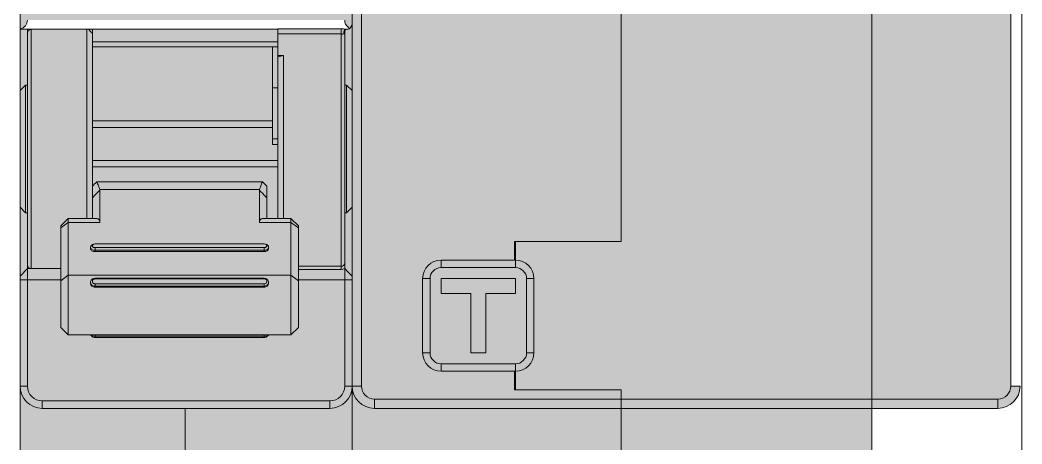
# Model space of a CAD drawing. Header units: millimetres. Extents: x 0 to 418, y -44 to 411.
# Drawn here: x 0 to 54, y 165.7 to 188.6 of the extents above; entities that cross this region are included whole.
import ezdxf
from ezdxf.enums import TextEntityAlignment as Align

# ---------------------------------------------------------------- set-up
doc = ezdxf.new("R2010")
doc.units = ezdxf.units.MM
for name, color, linetype, lineweight, true_color in [('BODY', 7, 'Continuous', 5, 0xf0f1eb), ('DETAILS', 7, 'Continuous', 5, 0x2f373d), ('LEVERS', 7, 'Continuous', 5, 0x2b7ac1), ('MARKING', 7, 'Continuous', 5, 0x2f373d), ('RECESS', 7, 'Continuous', 5, 0x6c747a), ('TEST', 7, 'Continuous', 5, 0xf49226)]:
    doc.layers.add(name, color=color, linetype=linetype, lineweight=lineweight, true_color=true_color)
doc.layers.add('PARAMETERS', color=7, linetype='Continuous', plot=False)
doc.styles.add('BLOCK_ARIAL', font='arial.ttf')

# ---------------------------------------------------------------- blocks, each defined once
blk = doc.blocks.new('DA_1PN_54')
at = {"layer": 'BODY', "true_color": 0xf0f1eb}
blk.add_hatch(color=7, dxfattribs=at).paths.add_polyline_path([(0.1, 1), (0.1, 13.7), (0.4, 13.7), (0.4, 16.7), (1, 16.7), (0.8, 16.72), (0.61, 16.78), (0.3, 16.983), (0.29, 16.99), (0.08, 17.31), (0.02, 17.5), (0, 17.7), (0, 29), (0, 33.8), (0, 39.54), (0, 39.74), (0, 43.45), (0, 49.75), (0, 53.06), (0.4, 53.06), (0.58, 53.06), (0.6, 53.06), (3.6, 53.06), (3.9, 53.06), (3.9, 53.065), (3.9, 53.07), (13.9, 53.07), (13.9, 53.09), (17.3, 53.09), (17.435, 53.085), (17.53, 53.07), (17.595, 53.06), (17.64, 53.06), (17.645, 53.06), (17.685, 53.065), (17.69, 53.07), (17.695, 53.07), (17.7, 53.07), (17.71, 53.07), (17.73, 53.08), (17.75, 53.09), (17.77, 53.1), (17.785, 53.108), (17.77, 53.115), (17.75, 53.13), (17.725, 53.14), (17.715, 53.148), (17.71, 53.15), (17.7, 53.16), (17.69, 53.16), (17.69, 53.17), (17.61, 53.25), (17.55, 53.34), (17.51, 53.45), (17.5, 53.56), (0.4, 53.56), (0.37, 53.39), (0.29, 53.24), (0.16, 53.13), (0, 53.07), (0, 76.4), (0, 81.2), (0, 92.5), (0.02, 92.7), (0.08, 92.89), (0.29, 93.21), (0.3, 93.217), (0.3, 93.375), (0.3, 93.38), (0.3, 93.41), (0.3, 93.8), (0.35, 94.07), (0.5, 94.3), (0.73, 94.45), (1, 94.5), (8.9, 94.5), (16.9, 94.5), (17.17, 94.45), (17.39, 94.3), (17.392, 94.297), (17.395, 94.295), (17.545, 94.07), (17.6, 93.8), (17.6, 93.41), (17.6, 93.38), (17.6, 93.375), (17.6, 93.217), (17.61, 93.21), (17.82, 92.89), (17.88, 92.7), (17.9, 92.5), (17.92, 92.7), (17.98, 92.89), (18.19, 93.21), (18.2, 93.217), (18.2, 93.375), (18.2, 93.38), (18.2, 93.41), (18.2, 93.8), (18.25, 94.07), (18.4, 94.3), (18.63, 94.45), (18.9, 94.5), (29.3, 94.5), (45.9, 94.5), (52.9, 94.5), (53.17, 94.45), (53.39, 94.3), (53.392, 94.297), (53.395, 94.295), (53.545, 94.07), (53.6, 93.8), (53.6, 93.41), (53.6, 93.38), (53.6, 93.375), (53.6, 93.217), (53.61, 93.21), (53.82, 92.89), (53.88, 92.7), (53.9, 92.5), (53.4, 92.5), (53.4, 80.8), (45.9, 80.8), (45.9, 77.6), (52.7, 77.6), (52.94, 77.58), (53.17, 77.51), (53.37, 77.4), (53.55, 77.25), (53.695, 77.07), (53.737, 76.991), (53.81, 76.87), (53.88, 76.64), (53.9, 76.4), (53.4, 76.4), (53.4, 33.8), (53.9, 33.8), (53.88, 33.56), (53.81, 33.33), (53.737, 33.209), (53.695, 33.13), (53.55, 32.95), (53.37, 32.8), (53.17, 32.69), (52.94, 32.62), (52.7, 32.6), (45.9, 32.6), (45.9, 29.4), (53.4, 29.4), (53.4, 17.7), (53.9, 17.7), (53.88, 17.5), (53.82, 17.31), (53.61, 16.99), (53.29, 16.78), (53.1, 16.72), (52.9, 16.7), (52.3, 16.7), (52.3, 8.5), (52.3, 8.48), (52.31, 8.46), (52.32, 8.44), (52.33, 8.43), (52.34, 8.42), (52.36, 8.41), (52.38, 8.4), (52.4, 8.4), (53.4, 8.4), (53.42, 8.4), (53.44, 8.41), (53.46, 8.42), (53.46, 8.42), (53.47, 8.43), (53.48, 8.44), (53.49, 8.46), (53.5, 8.48), (53.5, 8.5), (53.9, 8.5), (53.86, 8.305), (53.755, 8.145), (53.595, 8.04), (53.4, 8), (52.4, 8), (52.205, 8.04), (52.045, 8.145), (51.94, 8.305), (51.9, 8.5), (51.9, 14.9), (51.835, 15.21), (51.665, 15.465), (51.41, 15.635), (51.1, 15.7), (45.9, 15.7), (40.7, 15.7), (40.39, 15.635), (40.135, 15.465), (39.965, 15.21), (39.9, 14.9), (39.9, 8.5), (39.86, 8.305), (39.755, 8.145), (39.595, 8.04), (39.4, 8), (38.9, 8), (38.705, 8.04), (38.545, 8.145), (38.44, 8.305), (38.4, 8.5), (38.4, 14.9), (38.335, 15.21), (38.165, 15.465), (37.91, 15.635), (37.6, 15.7), (32.4, 15.7), (26.9, 15.7), (26.9, 16.39), (26.9, 16.7), (26.4, 16.7), (26.39, 1), (26.37, 0.8), (26.315, 0.61), (26.185, 0.42), (26.1, 0.29), (25.78, 0.08), (25.595, 0.02), (25.39, 0), (1.09, 0), (0.895, 0.02), (0.71, 0.075), (0.535, 0.17), (0.415, 0.27), (0.39, 0.29), (0.388, 0.293), (0.385, 0.295), (0.26, 0.445), (0.17, 0.615), (0.14, 0.71), (0.11, 0.8), (0.09, 1)])
at = {"layer": 'LEVERS'}
blk.add_hatch(color=256, dxfattribs=at).paths.add_polyline_path([(0.4, 40.365), (0.405, 40.325), (0.415, 40.28), (0.435, 40.24), (0.46, 40.205), (0.49, 40.175), (0.525, 40.16), (0.56, 40.145), (0.6, 40.14), (2.2, 40.14), (2.2, 42.345), (2.2, 42.445), (2.6, 42.845), (3.6, 42.845), (3.9, 42.845), (3.9, 43.97), (3.9, 44.595), (3.96, 44.65), (4.015, 44.71), (4.075, 44.765), (4.135, 44.825), (13.065, 44.825), (13.125, 44.765), (13.18, 44.71), (13.24, 44.65), (13.3, 44.595), (13.3, 43.97), (13.3, 42.845), (13.9, 42.845), (14.2, 42.845), (14.6, 42.845), (15, 42.445), (15, 42.345), (15, 40.27), (17.3, 40.27), (17.34, 40.27), (17.375, 40.28), (17.41, 40.295), (17.44, 40.32), (17.465, 40.345), (17.485, 40.375), (17.495, 40.405), (17.5, 40.44), (17.5, 40.14), (17.5, 40.135), (17.5, 40.11), (17.5, 39.895), (17.5, 39.54), (17.5, 33.8), (17.435, 33.49), (17.265, 33.235), (17.01, 33.065), (16.7, 33), (16.7, 32.6), (8.9, 32.6), (1.2, 32.6), (1.2, 33), (0.89, 33.065), (0.635, 33.235), (0.465, 33.49), (0.4, 33.8), (0.4, 39.54), (0.4, 40.14)])
at = {"layer": 'RECESS', "true_color": 0x6c747a}
blk.add_hatch(color=8, dxfattribs=at).paths.add_polyline_path([(13.3, 42.845), (13.3, 43.97), (13.3, 44.595), (13.24, 44.65), (13.18, 44.71), (13.125, 44.765), (13.065, 44.825), (4.135, 44.825), (4.075, 44.765), (4.015, 44.71), (3.96, 44.65), (3.9, 44.595), (3.9, 43.97), (3.9, 42.845), (3.6, 42.845), (3.6, 53.06), (3.9, 53.06), (3.9, 53.065), (13.9, 53.065), (13.9, 52.805), (13.9, 52.385), (13.9, 52.11), (13.9, 51.65), (14.2, 51.65), (14.2, 42.845), (13.9, 42.845)])
at = {"layer": 'TEST', "true_color": 0xf49226}
blk.add_hatch(color=30, dxfattribs=at).paths.add_polyline_path([(22.7, 34.6), (22.505, 34.62), (22.315, 34.675), (22.145, 34.77), (21.995, 34.895), (21.87, 35.045), (21.775, 35.215), (21.72, 35.405), (21.7, 35.6), (21.7, 39.6), (21.72, 39.795), (21.775, 39.985), (21.87, 40.155), (21.995, 40.305), (22.145, 40.43), (22.315, 40.525), (22.505, 40.58), (22.7, 40.6), (26.65, 40.6), (26.65, 41.6), (26.7, 41.6), (26.7, 40.6), (26.895, 40.58), (27.08, 40.525), (27.255, 40.43), (27.405, 40.305), (27.53, 40.155), (27.625, 39.985), (27.68, 39.795), (27.7, 39.6), (27.7, 35.6), (27.68, 35.405), (27.625, 35.215), (27.53, 35.045), (27.405, 34.895), (27.255, 34.77), (27.08, 34.675), (26.895, 34.62), (26.7, 34.6), (26.7, 33.6), (26.65, 33.6), (26.65, 34.6)])
at = {"layer": 'DETAILS', "color": 250, "linetype": 'ByBlock', "lineweight": 5, "true_color": 0x2f373d}
for p, q in [((45.9, 26.25), (45.9, 94.5)), ((0, 53.07), (0, 92.5)), ((17.9, 92.5), (17.9, 0.5)), ((54, 92.5), (54, 8.5)), ((18.4, 33.8), (18.4, 76.4)), ((53.4, 76.4), (53.4, 33.8)), ((32.4, 64.1), (32.4, 41.6)), ((0, 17.7), (0, 53.06)), ((3.9, 53.06), (0, 53.06)), ((0.4, 33.8), (0.4, 53.06)), ((0.6, 53.06), (0.6, 40.14)), ((3.6, 42.846), (3.6, 53.06)), ((3.78, 52.96), (3.7, 53.05)), ((3.9, 42.846), (3.9, 53.067)), ((13.9, 53.067), (3.9, 53.067)), ((13.9, 42.846), (13.9, 53.091)), ((17.3, 53.091), (13.9, 53.091)), ((17.3, 40.089), (17.3, 53.091)), ((17.436, 53.083), (17.3, 53.091)), ((17.532, 53.068), (17.436, 53.083)), ((17.526, 53.017), (17.5, 52.986)), ((17.5, 40.133), (17.5, 52.986)), ((17.556, 53.041), (17.526, 53.017)), ((17.595, 53.06), (17.532, 53.068)), ((17.644, 53.06), (17.595, 53.06)), ((17.644, 53.06), (17.684, 53.065)), ((13.9, 52.384), (3.9, 52.384)), ((17.3, 52.805), (13.9, 52.805)), ((3.9, 52.108), (13.9, 52.108)), ((13.6, 46.848), (13.6, 52.108)), ((14.2, 51.65), (13.9, 51.65)), ((13.927, 51.564), (13.9, 51.556)), ((14.2, 51.65), (14.2, 42.846)), ((0.3, 50.05), (0, 49.75)), ((0.3, 50.05), (0.3, 43.15)), ((0.3, 50.05), (0.4, 50.05)), ((13.9, 49.9), (13.6, 49.9)), ((17.6, 50.05), (17.5, 50.05)), ((17.6, 43.15), (17.6, 50.05)), ((17.6, 50.05), (17.9, 49.75)), ((13.6, 48.125), (3.9, 48.125)), ((13.6, 47.757), (3.9, 47.757)), ((13.9, 47.14), (13.6, 47.14)), ((13.6, 46.848), (13.9, 46.848)), ((3.9, 45.977), (13.9, 45.977)), ((3.9, 45.632), (13.9, 45.632)), ((13.065, 44.825), (4.134, 44.825)), ((12.905, 44.415), (4.295, 44.415)), ((4.3, 44.378), (4.295, 44.415)), ((4.3, 42.639), (4.3, 44.378)), ((12.905, 44.415), (12.9, 44.378)), ((12.9, 44.378), (12.9, 42.639)), ((13.3, 42.846), (13.3, 44.594)), ((0.3, 43.15), (0, 43.45)), ((17.6, 43.15), (17.9, 43.45)), ((0.3, 43.15), (0.4, 43.15)), ((2.2, 42.446), (2.6, 42.846)), ((2.6, 42.846), (2.6, 36.56)), ((2.6, 42.846), (4.093, 42.846)), ((14.6, 42.846), (13.107, 42.846)), ((14.6, 36.56), (14.6, 42.846)), ((15, 42.446), (14.6, 42.846)), ((17.6, 43.15), (17.5, 43.15)), ((2.6, 42.639), (2.2, 42.343)), ((2.2, 42.446), (2.2, 36.96)), ((4.3, 42.639), (2.6, 42.639)), ((14.6, 42.639), (12.9, 42.639)), ((15, 42.343), (14.6, 42.639)), ((15, 36.96), (15, 42.446)), ((26.65, 40.6), (26.65, 41.6)), ((32.4, 41.6), (26.65, 41.6)), ((26.7, 40.2), (26.7, 41.6)), ((3.8, 41.3), (3.8, 41.226)), ((3.903, 41.436), (3.944, 41.452)), ((3.986, 41.465), (4.05, 41.475)), ((4.05, 41.475), (13.15, 41.475)), ((4.05, 41.273), (4.05, 41.058)), ((13.15, 41.273), (4.05, 41.273)), ((13.15, 41.132), (4.05, 41.132)), ((13.15, 41.058), (4.05, 41.058)), ((13.15, 41.475), (13.213, 41.465)), ((13.15, 41.058), (13.15, 41.273)), ((13.255, 41.452), (13.297, 41.436)), ((13.4, 41.226), (13.4, 41.3)), ((22.7, 40.6), (22.7, 40.2)), ((26.7, 40.6), (22.7, 40.6)), ((0.4, 40.14), (0, 39.74)), ((0.4, 40.14), (2.2, 40.14)), ((17.3, 40.268), (15, 40.268)), ((17.3, 40.089), (15, 40.089)), ((17.406, 40.116), (17.3, 40.089)), ((17.499, 40.14), (17.406, 40.116)), ((17.5, 40.111), (17.499, 40.14)), ((17.5, 39.54), (17.499, 40.14)), ((17.5, 39.893), (17.5, 40.111)), ((26.7, 40.2), (22.7, 40.2)), ((2.2, 39.54), (0, 39.54)), ((2.2, 39.491), (2.6, 39.787)), ((2.6, 39.787), (14.6, 39.787)), ((4.05, 39.621), (4.05, 39.592)), ((4.05, 39.621), (13.15, 39.621)), ((4.05, 39.592), (13.15, 39.592)), ((13.15, 39.592), (13.15, 39.621)), ((14.6, 39.787), (15, 39.491)), ((17.9, 39.54), (15, 39.54)), ((17.5, 33.8), (17.5, 39.893)), ((21.7, 39.6), (21.7, 35.6)), ((22.1, 39.6), (21.7, 39.6)), ((22.1, 39.6), (22.1, 35.6)), ((22.7, 39.6), (22.7, 38.8)), ((26.7, 39.6), (22.7, 39.6)), ((26.7, 38.8), (26.7, 39.6)), ((27.3, 35.6), (27.3, 39.6)), ((27.7, 39.6), (27.3, 39.6)), ((27.7, 35.6), (27.7, 39.6)), ((3.8, 39.408), (3.8, 39.357)), ((4.05, 39.32), (4.05, 39.134)), ((13.15, 39.32), (4.05, 39.32)), ((13.15, 39.19), (4.05, 39.19)), ((4.05, 39.134), (13.15, 39.134)), ((13.15, 39.134), (13.15, 39.32)), ((13.4, 39.357), (13.4, 39.408)), ((22.7, 38.8), (24.3, 38.8)), ((24.3, 38.8), (24.3, 35.6)), ((25.1, 35.6), (25.1, 38.8)), ((25.1, 38.8), (26.7, 38.8)), ((2.2, 36.96), (2.6, 36.56)), ((15, 36.96), (14.6, 36.56)), ((2.6, 36.56), (14.6, 36.56)), ((3.814, 36.543), (3.802, 36.559)), ((3.814, 36.543), (3.909, 36.459)), ((4.05, 36.56), (4.05, 36.429)), ((13.15, 36.493), (4.05, 36.493)), ((4.05, 36.429), (13.15, 36.429)), ((13.15, 36.429), (13.15, 36.56)), ((13.291, 36.459), (13.385, 36.543)), ((13.397, 36.559), (13.385, 36.543)), ((21.7, 35.6), (22.1, 35.6)), ((24.3, 35.6), (25.1, 35.6)), ((27.3, 35.6), (27.7, 35.6)), ((22.7, 35), (22.7, 34.6)), ((22.7, 35), (26.7, 35)), ((22.7, 34.6), (26.7, 34.6)), ((26.65, 33.6), (26.65, 34.6)), ((26.7, 33.6), (26.7, 35)), ((0, 33.8), (0.4, 33.8)), ((17.5, 33.8), (18.4, 33.8)), ((26.65, 33.6), (32.4, 33.6)), ((32.4, 33.6), (32.4, 27.868)), ((53.4, 33.8), (53.9, 33.8)), ((1.2, 33), (1.2, 32.6)), ((1.2, 33), (16.7, 33)), ((16.7, 32.6), (16.7, 33)), ((19.1, 33.1), (19.1, 32.6)), ((52.7, 33.1), (19.1, 33.1)), ((52.7, 32.6), (52.7, 33.1)), ((1.2, 32.6), (16.7, 32.6)), ((8.9, 32.6), (8.9, 27.518)), ((52.7, 32.6), (19.1, 32.6))]:
    blk.add_line(p, q, dxfattribs=at)
for centre, radius, start, end in [((18, 53.56), 0.5, 180, -128.3804), ((-58.677, -2.833), 83.748, 41.6511, 41.77393), ((18, 53.56), 0.501, -128.374, -125.7791), ((18, 53.561), 0.501, -125.7682, -114.8061), ((33.134, 44.425), 17.629, 149.7844, 150.5003), ((17.613, 52.9), 0.169, 179.4248, -173.18), ((41.205, -34.635), 90.413, 107.37899, 107.56031), ((-11.361, 60.321), 21.914, -45.8613, -45.0014), ((28.561, 60.321), 21.914, -134.9986, -134.1387), ((-12.149, 60.074), 22.736, -45.0992, -43.6579), ((29.325, 60.051), 22.703, -136.3431, -134.8997), ((22.7, 39.6), 1, 90, -180), ((26.7, 39.6), 1, 0, 90), ((22.7, 39.6), 0.6, 90.0004, 179.9996), ((26.7, 39.6), 0.6, 0.0003, 89.9996), ((4.05, 39.325), 0.295, 90.0099, 90.7376), ((13.15, 39.325), 0.295, 89.2637, 89.9901), ((22.7, 35.6), 1, 180, -90), ((22.7, 35.6), 0.6, -179.9997, -90.0004), ((26.7, 35.6), 1, -90, 0), ((26.7, 35.6), 0.6, -89.9996, -0.0004), ((1.2, 33.8), 1.2, -180, -90), ((1.2, 33.8), 0.8, -180, -90), ((16.7, 33.8), 1.2, -90, 0), ((16.7, 33.8), 0.8, -90, 0), ((19.1, 33.8), 1.2, 180, -90), ((19.1, 33.8), 0.7, 179.9956, -89.9879), ((52.7, 33.8), 1.2, -90, 0), ((52.7, 33.8), 0.7, -90.0049, 0.0072)]:
    blk.add_arc(centre, radius, start, end, dxfattribs=at)
blk.add_ellipse((-0.1, 53.56), major_axis=(0, 0.5), ratio=1, start_param=3.342951, end_param=4.712389, dxfattribs=at)
for points, knots in [([(0.6, 53.06), (0.572, 53.06), (0.516, 53.046), (0.428, 52.975), (0.4, 52.888), (0.4, 52.833)], [0, 0, 0, 0, 0.251427, 0.503189, 1, 1, 1, 1]), ([(17.52, 53.039), (17.498, 53.025), (17.459, 52.984), (17.444, 52.929), (17.444, 52.902)], [0, 0, 0, 0, 0.48302, 1, 1, 1, 1]), ([(17.684, 53.065), (17.692, 53.067), (17.729, 53.077), (17.764, 53.093), (17.79, 53.106)], [0, 0, 0, 0, 0.223539, 1, 1, 1, 1]), ([(17.3, 52.805), (17.334, 52.805), (17.387, 52.801), (17.449, 52.806), (17.464, 52.821)], [0, 0, 0, 0, 0.620063, 1, 1, 1, 1]), ([(17.5, 52.893), (17.5, 52.887), (17.494, 52.861), (17.479, 52.836), (17.464, 52.821)], [0, 0, 0, 0, 0.191312, 1, 1, 1, 1]), ([(4.134, 44.825), (4.168, 44.754), (4.226, 44.619), (4.276, 44.481), (4.295, 44.415)], [0, 0, 0, 0, 0.536523, 1, 1, 1, 1]), ([(13.065, 44.825), (13.032, 44.754), (12.974, 44.619), (12.923, 44.481), (12.905, 44.415)], [0, 0, 0, 0, 0.536526, 1, 1, 1, 1]), ([(4.3, 42.639), (4.3, 42.671), (4.293, 42.73), (4.246, 42.802), (4.174, 42.841), (4.12, 42.846), (4.093, 42.846)], [0, 0, 0, 0, 0.285879, 0.52263, 0.750367, 1, 1, 1, 1]), ([(12.9, 42.639), (12.9, 42.671), (12.907, 42.73), (12.954, 42.802), (13.026, 42.841), (13.079, 42.846), (13.107, 42.846)], [0, 0, 0, 0, 0.285878, 0.52263, 0.750366, 1, 1, 1, 1]), ([(3.8, 41.3), (3.8, 41.313), (3.805, 41.341), (3.835, 41.393), (3.874, 41.422), (3.903, 41.436)], [0, 0, 0, 0, 0.222884, 0.459719, 1, 1, 1, 1]), ([(4.05, 41.132), (4.018, 41.132), (3.955, 41.14), (3.874, 41.175), (3.815, 41.229), (3.8, 41.278), (3.8, 41.3)], [0, 0, 0, 0, 0.293186, 0.563133, 0.796472, 1, 1, 1, 1]), ([(3.8, 41.226), (3.8, 41.204), (3.815, 41.155), (3.874, 41.101), (3.955, 41.066), (4.018, 41.058), (4.05, 41.058)], [0, 0, 0, 0, 0.203533, 0.436869, 0.706808, 1, 1, 1, 1]), ([(3.9, 41.374), (3.9, 41.377), (3.901, 41.391), (3.906, 41.404), (3.911, 41.413)], [0, 0, 0, 0, 0.243445, 1, 1, 1, 1]), ([(4.05, 41.273), (4.03, 41.273), (3.993, 41.278), (3.944, 41.299), (3.909, 41.332), (3.9, 41.361), (3.9, 41.374)], [0, 0, 0, 0, 0.293159, 0.563143, 0.796491, 1, 1, 1, 1]), ([(3.911, 41.413), (3.915, 41.419), (3.934, 41.443), (3.963, 41.458), (3.986, 41.465)], [0, 0, 0, 0, 0.225797, 1, 1, 1, 1]), ([(13.3, 41.374), (13.3, 41.361), (13.29, 41.332), (13.255, 41.299), (13.206, 41.278), (13.169, 41.273), (13.15, 41.273)], [0, 0, 0, 0, 0.20351, 0.436858, 0.706841, 1, 1, 1, 1]), ([(13.388, 41.248), (13.37, 41.211), (13.313, 41.166), (13.226, 41.138), (13.176, 41.132), (13.15, 41.132)], [0, 0, 0, 0, 0.449674, 0.717508, 1, 1, 1, 1]), ([(13.15, 41.058), (13.182, 41.058), (13.244, 41.066), (13.326, 41.101), (13.384, 41.155), (13.4, 41.204), (13.4, 41.226)], [0, 0, 0, 0, 0.293192, 0.563132, 0.796467, 1, 1, 1, 1]), ([(13.213, 41.465), (13.221, 41.463), (13.25, 41.452), (13.277, 41.432), (13.288, 41.413)], [0, 0, 0, 0, 0.277479, 1, 1, 1, 1]), ([(13.288, 41.413), (13.29, 41.41), (13.297, 41.398), (13.3, 41.384), (13.3, 41.374)], [0, 0, 0, 0, 0.260933, 1, 1, 1, 1]), ([(13.297, 41.436), (13.326, 41.422), (13.365, 41.393), (13.395, 41.341), (13.4, 41.313), (13.4, 41.3)], [0, 0, 0, 0, 0.540281, 0.777116, 1, 1, 1, 1]), ([(13.4, 41.3), (13.4, 41.287), (13.396, 41.269), (13.39, 41.252), (13.388, 41.248)], [0, 0, 0, 0, 0.742766, 1, 1, 1, 1]), ([(17.5, 40.441), (17.5, 40.396), (17.45, 40.299), (17.35, 40.268), (17.3, 40.268)], [0, 0, 0, 0, 0.475, 1, 1, 1, 1]), ([(4.046, 39.621), (4.014, 39.62), (3.951, 39.609), (3.869, 39.564), (3.813, 39.494), (3.8, 39.436), (3.8, 39.408)], [0, 0, 0, 0, 0.268258, 0.525298, 0.767361, 1, 1, 1, 1]), ([(4.05, 39.32), (4.03, 39.32), (3.99, 39.328), (3.941, 39.36), (3.908, 39.406), (3.896, 39.459), (3.907, 39.512), (3.941, 39.556), (3.991, 39.585), (4.03, 39.592), (4.05, 39.592)], [0, 0, 0, 0, 0.133947, 0.263632, 0.386887, 0.504375, 0.619971, 0.739362, 0.86643, 1, 1, 1, 1]), ([(13.15, 39.592), (13.17, 39.592), (13.209, 39.585), (13.259, 39.556), (13.292, 39.512), (13.304, 39.459), (13.292, 39.406), (13.259, 39.36), (13.209, 39.328), (13.17, 39.32), (13.15, 39.32)], [0, 0, 0, 0, 0.133564, 0.260626, 0.380003, 0.495589, 0.613087, 0.736358, 0.866049, 1, 1, 1, 1]), ([(13.4, 39.408), (13.4, 39.436), (13.386, 39.494), (13.33, 39.564), (13.249, 39.609), (13.186, 39.62), (13.154, 39.621)], [0, 0, 0, 0, 0.23264, 0.474704, 0.731745, 1, 1, 1, 1]), ([(3.8, 39.408), (3.8, 39.38), (3.814, 39.321), (3.87, 39.249), (3.953, 39.201), (4.017, 39.19), (4.05, 39.19)], [0, 0, 0, 0, 0.232518, 0.476634, 0.73407, 1, 1, 1, 1]), ([(4.05, 39.134), (4.017, 39.134), (3.953, 39.145), (3.87, 39.196), (3.814, 39.269), (3.8, 39.329), (3.8, 39.357)], [0, 0, 0, 0, 0.263912, 0.521502, 0.767437, 1, 1, 1, 1]), ([(13.15, 39.19), (13.182, 39.19), (13.246, 39.201), (13.329, 39.249), (13.386, 39.321), (13.4, 39.38), (13.4, 39.408)], [0, 0, 0, 0, 0.265932, 0.523368, 0.767483, 1, 1, 1, 1]), ([(13.4, 39.357), (13.4, 39.329), (13.386, 39.269), (13.329, 39.196), (13.247, 39.145), (13.182, 39.134), (13.15, 39.134)], [0, 0, 0, 0, 0.232583, 0.478491, 0.736095, 1, 1, 1, 1]), ([(4.05, 36.493), (4.002, 36.493), (3.934, 36.498), (3.855, 36.519), (3.825, 36.534), (3.814, 36.543)], [0, 0, 0, 0, 0.593122, 0.82788, 1, 1, 1, 1]), ([(3.909, 36.459), (3.915, 36.453), (3.933, 36.445), (3.98, 36.432), (4.021, 36.429), (4.05, 36.429)], [0, 0, 0, 0, 0.169074, 0.400964, 1, 1, 1, 1]), ([(13.385, 36.543), (13.375, 36.534), (13.345, 36.519), (13.266, 36.498), (13.198, 36.493), (13.15, 36.493)], [0, 0, 0, 0, 0.172121, 0.406881, 1, 1, 1, 1]), ([(13.15, 36.429), (13.179, 36.429), (13.22, 36.432), (13.267, 36.445), (13.285, 36.453), (13.291, 36.459)], [0, 0, 0, 0, 0.599039, 0.830954, 1, 1, 1, 1])]:
    blk.add_open_spline(points, degree=3, knots=knots, dxfattribs=at)
for points in [[(17.595, 53.06), (17.569, 53.06), (17.542, 53.052), (17.52, 53.039)], [(17.445, 52.88), (17.448, 52.859), (17.454, 52.839), (17.464, 52.821)], [(0.461, 40.203), (0.422, 40.246), (0.4, 40.309), (0.4, 40.367)], [(0.6, 40.14), (0.549, 40.14), (0.496, 40.166), (0.461, 40.203)], [(17.9, 39.727), (17.77, 39.868), (17.635, 40.005), (17.5, 40.14)]]:
    blk.add_open_spline(points, degree=3, dxfattribs=at)
at = {"layer": 'MARKING', "color": 250, "true_color": 0x2f373d, "style": 'BLOCK_ARIAL'}
for tag, p, height in [('IDN_MA', (35, 73), 2.2), ('CURVE', (2, 68.6), 3), ('IN_A', (4.5, 68.6), 3), ('LEAK_TYPE', (35, 65.8), 2.2), ('UE_V', (2, 66.1), 1.4)]:
    blk.add_attdef(tag, p, '', height=height, dxfattribs=at)
blk.add_attdef('ICN_A', text='', height=1.8, dxfattribs=at).set_placement((7.25, 57.3), align=Align.MIDDLE_CENTER)
at = {"layer": 'PARAMETERS', "color": 250, "true_color": 0x2f373d, "style": 'BLOCK_ARIAL', "flags": 1}
for tag in ['WIDTH_MM', 'STANDARD', 'UIMP_KV', 'DESCRIPTION', 'POLES', 'FREQ_HZ', 'HEIGHT_MM', 'RELEASE_TYPE', 'DEPTH_MM', 'ICS_KA', 'ID', 'IP']:
    blk.add_attdef(tag, (2, 20), '', height=0.4, dxfattribs=at)

msp = doc.modelspace()

# ---------------------------------------------------------------- block references
msp.add_blockref('DA_1PN_54', (0, 135))

doc.saveas('drawing.dxf')
